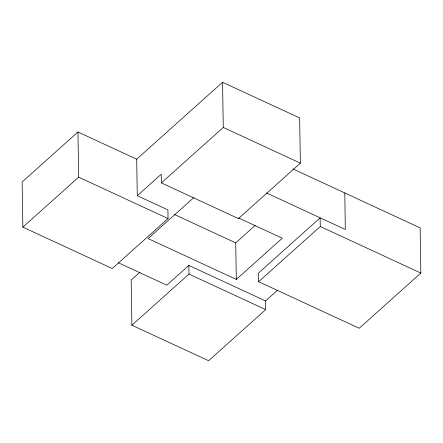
<?xml version="1.0" encoding="UTF-8"?>
<svg xmlns="http://www.w3.org/2000/svg" width="443" height="443" viewBox="0 0 443 443"><rect width="100%" height="100%" fill="white"/><g stroke="black" fill="none" stroke-linecap="round" stroke-linejoin="round"><path stroke-width="0.66" d="M136.693 159.181L77.946 131.992L22.15 181.962L22.859 227.148L112.245 268.524L168.041 218.549L167.908 209.888L137.269 195.706L136.693 159.181L222.569 82.271L299.651 117.949L300.36 163.135L238.445 218.587L161.363 182.909L161.23 174.243L137.269 195.706M22.859 227.148L78.655 177.172L77.946 131.992M161.363 182.909L223.278 127.451L222.569 82.271M194.062 197.368L148.067 238.567L236.302 279.406L282.296 238.212L238.495 217.934M139.933 272.185L131.178 280.031L131.887 325.217L208.609 360.729L265.695 309.602L265.556 300.935L277.639 290.115M265.556 300.935L188.84 265.423L166.789 285.17L118.325 262.738M131.887 325.217L188.973 274.084L188.84 265.423M236.302 279.406L235.731 242.886L255.146 225.493M292.939 168.938L420.141 227.885L420.85 273.065L359.218 328.269L258.634 281.709L258.496 273.043L320.128 217.845L320.267 226.506L258.634 281.709M223.278 127.451L300.36 163.135M266.653 193.026L345.313 229.502L344.787 192.938M320.267 226.506L420.85 273.065M174.404 214.495L235.731 242.886M78.655 177.172L168.041 218.549M188.973 274.084L265.695 309.602"/></g></svg>
